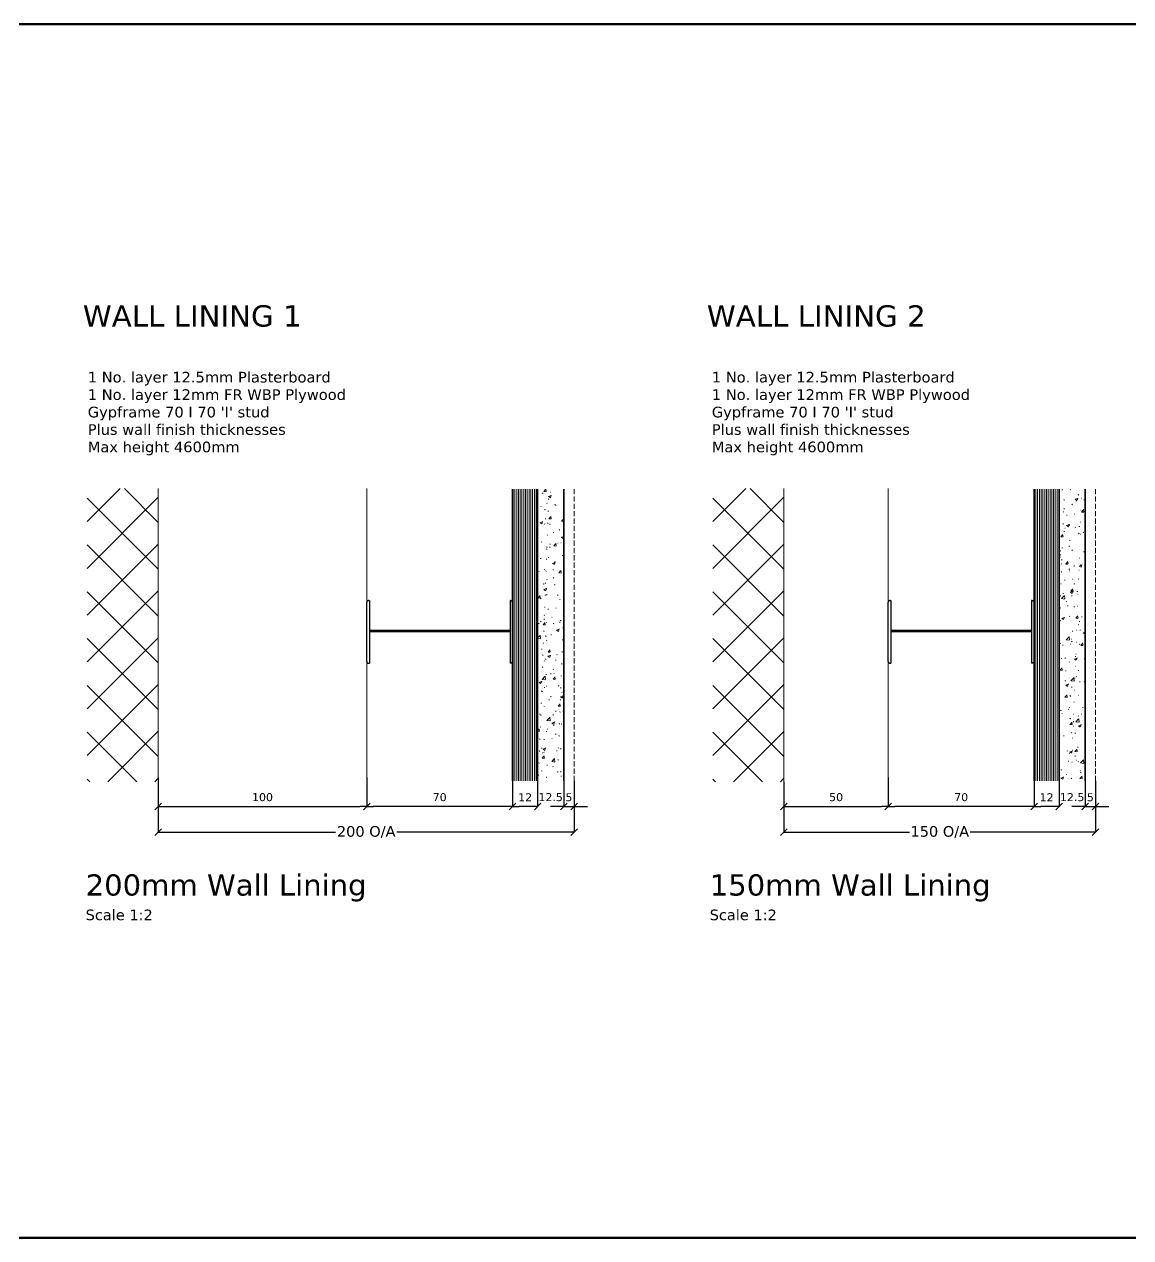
# Model space of a CAD drawing. Header units: millimetres. Extents: x -159872 to 386485, y -250577 to 158966.
# Drawn here: x -108193 to -107662, y 16843 to 17425 of the extents above; entities that cross this region are included whole.
import ezdxf

# ---------------------------------------------------------------- set-up
doc = ezdxf.new("R2010")
doc.units = ezdxf.units.MM
doc.header["$PDMODE"] = 1
doc.header["$PDSIZE"] = -2
doc.linetypes.add('VW-02 Medium Dashed', pattern=[3.527298, 2.469236, -1.058062])
doc.layers.get('0').update_dxf_attribs({"lineweight": 25})
for name, color, linetype, lineweight in [('LDS-details', 4, 'Continuous', 25), ('LDS-dimensions-1-2', 251, 'Continuous', 9), ('LDS-finishes-wall', 252, 'Continuous', 9), ('LDS-hatch_Hatch', 7, 'Continuous', 5), ('LDS-struct-new-walls', 6, 'Continuous', 35), ('LDS-text-1-2', 7, 'Continuous', 9)]:
    doc.layers.add(name, color=color, linetype=linetype, lineweight=lineweight)
doc.styles.add('Verdana', font='Verdana.ttf')
doc.dimstyles.new('keane-1-2', dxfattribs={"dimtxt": 2.541058, "dimasz": 3.181201, "dimexe": 0.05, "dimexo": 0.05, "dimgap": 0.05, "dimtad": 1, "dimtih": 1, "dimtoh": 1, "dimdec": 0, "dimdsep": 46, "dimtxsty": 'Verdana', "dimblk": 'VW_SLASH-3', "dimblk1": 'VW_SLASH-3', "dimblk2": 'VW_SLASH-3', "dimcen": 0, "dimazin": 0, "dimtfac": 1, "dimtdec": 0, "dimtix": 1, "dimtofl": 0, "dimtmove": 0, "dimatfit": 0, "dimldrblk": 'VW_SLASH-3', "dimfxl": 1, "dimfrac": 2, "dimtolj": 1, "dimarcsym": 0})
pattern_1 = [(90, (60673.5132, -36457.5152), (-0.850011, 0), [])]
pattern_2 = [(50, (60673.513, -36457.515), (12.3999044, -1.08485107), [1.2965906, -14.2624969]), (-5, (60673.513, -36457.515), (-2.3987157, 13.0038036), [1.0372725, -11.4099975]), (100.4514, (60674.547, -36457.606), (10.0011979, 11.9189446), [1.1019324, -12.1212572]), (46.1842, (60673.513, -36454.058), (18.4503298, -2.861472), [1.944886, -21.3937453]), (96.6356, (60675.05, -36454.296), (16.158332, 16.840428), [1.6528987, -18.1818829]), (-8.8158, (60673.513, -36454.058), (16.1583189, 16.8404406), [1.5559087, -17.1149963]), (21, (60675.242, -36454.922), (10.3192545, -6.96042505), [1.2965906, -14.2624969]), (-34, (60675.242, -36454.922), (4.206405, 12.5363033), [1.0372725, -11.4099975]), (71.4514, (60676.102, -36455.502), (14.5256638, 5.5758669), [1.1019324, -12.1212572]), (37.5, (60673.5132, -36457.515), (0.21021806, 5.75502733), [0.17287875, -34.1349092]), (37.5, (60682.593, -36450.548), (0.21021806, 5.75502733), [0.17287875, -34.1349092]), (37.5, (60682.73, -36450.443), (0.21021806, 5.75502733), [0.17287875, -34.1349092]), (37.5, (60692.0564, -36443.2865), (0.21021806, 5.75502733), [0.17287875, -34.1349092]), (37.5, (60692.1936, -36443.1813), (0.21021806, 5.75502733), [0.17287875, -34.1349092]), (7.5, (60673.513, -36457.515), (4.54791328, 6.81854037), [0.17287875, -21.8086543]), (7.5, (60680.232, -36456.6307), (4.54791328, 6.81854037), [0.17287875, -21.8086543]), (7.5, (60680.4035, -36456.608), (4.54791328, 6.81854037), [0.17287875, -21.8086543]), (7.5, (60691.493, -36455.148), (4.54791328, 6.81854037), [0.17287875, -21.8086543]), (7.5, (60691.6645, -36455.1256), (4.54791328, 6.81854037), [0.17287875, -21.8086543]), (-32.5, (60669.658, -36457.515), (9.22865555, -0.3899258), [0.17287875, -35.5265831]), (-32.5, (60673.449, -36459.9303), (9.22865555, -0.3899258), [0.17287875, -35.5265831]), (-32.5, (60673.5948, -36460.023), (9.22865555, -0.3899258), [0.17287875, -35.5265831]), (-32.5, (60685.1133, -36467.3613), (9.22865555, -0.3899258), [0.17287875, -35.5265831]), (-32.5, (60685.259, -36467.454), (9.22865555, -0.3899258), [0.17287875, -35.5265831]), (-42.5, (60667.929, -36457.515), (10.0820496, 1.73060242), [0.1728787, -27.107388]), (-42.5, (60672.199, -36461.428), (10.0820496, 1.73060242), [0.1728787, -27.107388]), (-42.5, (60672.327, -36461.545), (10.0820496, 1.73060242), [0.1728787, -27.107388]), (-42.5, (60679.0565, -36467.7114), (10.0820496, 1.73060242), [0.1728787, -27.107388]), (-42.5, (60679.184, -36467.828), (10.0820496, 1.73060242), [0.1728787, -27.107388])]

# ---------------------------------------------------------------- blocks, each defined once
blk = doc.blocks.new('VW_SLASH-3')
at = {"color": 0, "linetype": 'ByBlock', "lineweight": -2, "transparency": 16777216}
blk.add_line((0, 0), (-1, 0), dxfattribs=at)
at = {"color": 0, "linetype": 'Continuous', "lineweight": 5, "transparency": 16777216, "flags": 128}
blk.add_lwpolyline([(0.5, 0.5), (-0.5, -0.5)], dxfattribs=at)
blk = doc.blocks.new('*D22')
at = {"layer": 'Defpoints', "color": 0}
for p in [(-108028.71, 17063.91), (-107958.71, 17062.28), (-108028.71, 17049.93)]:
    blk.add_point(p, dxfattribs=at)
at = {"layer": 'LDS-dimensions-1-2', "color": 0, "lineweight": -2}
for p, q in [((-108028.71, 17063.86), (-108028.71, 17049.88)), ((-107958.71, 17062.23), (-107958.71, 17049.88)), ((-107961.89, 17049.93), (-108025.53, 17049.93))]:
    blk.add_line(p, q, dxfattribs=at)
at = {"layer": 'LDS-dimensions-1-2', "color": 0, "lineweight": -2, "xscale": 3.181201171875, "yscale": 3.181201171875, "zscale": 3.181201171875, "rotation": 180}
blk.add_blockref('VW_SLASH-3', (-108028.71, 17049.93), dxfattribs=at)
at = {"layer": 'LDS-dimensions-1-2', "color": 0, "lineweight": -2, "xscale": 3.181201171875, "yscale": 3.181201171875, "zscale": 3.181201171875}
blk.add_blockref('VW_SLASH-3', (-107958.71, 17049.93), dxfattribs=at)
at = {"layer": 'LDS-dimensions-1-2', "color": 0, "insert": (-107993.71, 17054.42), "char_height": 3.838, "attachment_point": 5, "style": 'Verdana'}
blk.add_mtext('\\A1;70', dxfattribs=at)
blk = doc.blocks.new('*D23')
at = {"layer": 'Defpoints', "color": 0}
for p in [(-107958.71, 17063.91), (-107946.71, 17063.91), (-107958.71, 17049.93)]:
    blk.add_point(p, dxfattribs=at)
at = {"layer": 'LDS-dimensions-1-2', "color": 0, "lineweight": -2}
for p, q in [((-107958.71, 17063.86), (-107958.71, 17049.88)), ((-107946.71, 17063.86), (-107946.71, 17049.88)), ((-107949.89, 17049.93), (-107955.53, 17049.93))]:
    blk.add_line(p, q, dxfattribs=at)
at = {"layer": 'LDS-dimensions-1-2', "color": 0, "lineweight": -2, "xscale": 3.181201171875, "yscale": 3.181201171875, "zscale": 3.181201171875, "rotation": 180}
blk.add_blockref('VW_SLASH-3', (-107958.71, 17049.93), dxfattribs=at)
at = {"layer": 'LDS-dimensions-1-2', "color": 0, "lineweight": -2, "xscale": 3.181201171875, "yscale": 3.181201171875, "zscale": 3.181201171875}
blk.add_blockref('VW_SLASH-3', (-107946.71, 17049.93), dxfattribs=at)
at = {"layer": 'LDS-dimensions-1-2', "color": 0, "insert": (-107952.71, 17054.38), "char_height": 3.838, "attachment_point": 5, "style": 'Verdana'}
blk.add_mtext('\\A1;12', dxfattribs=at)
blk = doc.blocks.new('*D24')
at = {"layer": 'Defpoints', "color": 0}
for p in [(-107946.71, 17063.91), (-107934.21, 17063.91), (-107946.71, 17049.93)]:
    blk.add_point(p, dxfattribs=at)
at = {"layer": 'LDS-dimensions-1-2', "color": 0, "lineweight": -2}
for p, q in [((-107946.71, 17063.86), (-107946.71, 17049.88)), ((-107934.21, 17063.86), (-107934.21, 17049.88)), ((-107949.89, 17049.93), (-107953.07, 17049.93)), ((-107931.03, 17049.93), (-107927.85, 17049.93))]:
    blk.add_line(p, q, dxfattribs=at)
at = {"layer": 'LDS-dimensions-1-2', "color": 0, "lineweight": -2, "xscale": 3.181201171875, "yscale": 3.181201171875, "zscale": 3.181201171875}
blk.add_blockref('VW_SLASH-3', (-107946.71, 17049.93), dxfattribs=at)
at = {"layer": 'LDS-dimensions-1-2', "color": 0, "lineweight": -2, "xscale": 3.181201171875, "yscale": 3.181201171875, "zscale": 3.181201171875, "rotation": 180}
blk.add_blockref('VW_SLASH-3', (-107934.21, 17049.93), dxfattribs=at)
at = {"layer": 'LDS-dimensions-1-2', "color": 0, "insert": (-107940.46, 17054.42), "char_height": 3.838, "attachment_point": 5, "style": 'Verdana'}
blk.add_mtext('\\A1;12.5', dxfattribs=at)
blk = doc.blocks.new('Group-116')
at = {"layer": 'LDS-details'}
for p, q in [((-168702.22, 53576.97), (-168702.22, 53605.51)), ((-168701.22, 53606.24), (-168700.97, 53606.24)), ((-168700.97, 53606.24), (-168700.97, 53576.24)), ((-168701.22, 53576.24), (-168700.97, 53576.24))]:
    blk.add_line(p, q, dxfattribs=at)
for points, knots in [([(-168701.22, 53606.24), (-168701.27, 53606.24), (-168701.37, 53606.24), (-168701.47, 53606.22), (-168701.56, 53606.2), (-168701.65, 53606.17), (-168701.74, 53606.14), (-168701.82, 53606.1), (-168701.9, 53606.05), (-168701.97, 53606), (-168702.03, 53605.95), (-168702.08, 53605.89), (-168702.13, 53605.82), (-168702.17, 53605.76), (-168702.19, 53605.69), (-168702.21, 53605.62), (-168702.22, 53605.55), (-168702.22, 53605.51)], [0, 0, 0, 0.062524, 0.125047, 0.187569, 0.250088, 0.312605, 0.375118, 0.437627, 0.500131, 0.56263, 0.625125, 0.687614, 0.750098, 0.812578, 0.875054, 0.937528, 1, 1, 1]), ([(-168702.22, 53576.97), (-168702.22, 53576.94), (-168702.21, 53576.87), (-168702.19, 53576.8), (-168702.17, 53576.73), (-168702.13, 53576.66), (-168702.08, 53576.6), (-168702.03, 53576.54), (-168701.97, 53576.48), (-168701.9, 53576.43), (-168701.82, 53576.39), (-168701.74, 53576.35), (-168701.65, 53576.31), (-168701.56, 53576.28), (-168701.47, 53576.26), (-168701.37, 53576.25), (-168701.27, 53576.24), (-168701.22, 53576.24)], [0, 0, 0, 0.062472, 0.124946, 0.187422, 0.249902, 0.312386, 0.374875, 0.43737, 0.499869, 0.562373, 0.624882, 0.687395, 0.749912, 0.812431, 0.874953, 0.937476, 1, 1, 1])]:
    blk.add_open_spline(points, degree=2, knots=knots, dxfattribs=at)
blk = doc.blocks.new('Group-117')
at = {"layer": 'LDS-details'}
for p, q in [((-168633.47, 53606.24), (-168633.47, 53576.24)), ((-168633.22, 53606.24), (-168633.47, 53606.24)), ((-168632.22, 53576.97), (-168632.22, 53605.51)), ((-168633.22, 53576.24), (-168633.47, 53576.24))]:
    blk.add_line(p, q, dxfattribs=at)
for points, knots in [([(-168633.22, 53606.24), (-168633.17, 53606.24), (-168633.08, 53606.24), (-168632.98, 53606.22), (-168632.89, 53606.2), (-168632.8, 53606.17), (-168632.71, 53606.14), (-168632.63, 53606.1), (-168632.55, 53606.05), (-168632.48, 53606), (-168632.42, 53605.95), (-168632.36, 53605.89), (-168632.32, 53605.82), (-168632.28, 53605.76), (-168632.25, 53605.69), (-168632.23, 53605.62), (-168632.22, 53605.55), (-168632.22, 53605.51)], [0, 0, 0, 0.062524, 0.125047, 0.187569, 0.250088, 0.312605, 0.375118, 0.437627, 0.500131, 0.56263, 0.625125, 0.687614, 0.750098, 0.812578, 0.875054, 0.937528, 1, 1, 1]), ([(-168632.22, 53576.97), (-168632.22, 53576.94), (-168632.23, 53576.87), (-168632.25, 53576.8), (-168632.28, 53576.73), (-168632.32, 53576.66), (-168632.36, 53576.6), (-168632.42, 53576.54), (-168632.48, 53576.48), (-168632.55, 53576.43), (-168632.63, 53576.39), (-168632.71, 53576.35), (-168632.8, 53576.31), (-168632.89, 53576.28), (-168632.98, 53576.26), (-168633.08, 53576.25), (-168633.17, 53576.24), (-168633.22, 53576.24)], [0, 0, 0, 0.062472, 0.124946, 0.187422, 0.249902, 0.312386, 0.374875, 0.43737, 0.499869, 0.562373, 0.624882, 0.687395, 0.749912, 0.812431, 0.874953, 0.937476, 1, 1, 1])]:
    blk.add_open_spline(points, degree=2, knots=knots, dxfattribs=at)
blk = doc.blocks.new('*D310')
at = {"layer": 'Defpoints', "color": 0}
for p in [(-108128.71, 17063.91), (-108028.71, 17063.91), (-108028.71, 17049.93)]:
    blk.add_point(p, dxfattribs=at)
at = {"layer": 'LDS-dimensions-1-2', "color": 0, "lineweight": -2}
for p, q in [((-108128.71, 17063.86), (-108128.71, 17049.88)), ((-108028.71, 17063.86), (-108028.71, 17049.88)), ((-108125.53, 17049.93), (-108031.89, 17049.93))]:
    blk.add_line(p, q, dxfattribs=at)
at = {"layer": 'LDS-dimensions-1-2', "color": 0, "lineweight": -2, "xscale": 3.181201171875, "yscale": 3.181201171875, "zscale": 3.181201171875, "rotation": 180}
blk.add_blockref('VW_SLASH-3', (-108128.71, 17049.93), dxfattribs=at)
at = {"layer": 'LDS-dimensions-1-2', "color": 0, "lineweight": -2, "xscale": 3.181201171875, "yscale": 3.181201171875, "zscale": 3.181201171875}
blk.add_blockref('VW_SLASH-3', (-108028.71, 17049.93), dxfattribs=at)
at = {"layer": 'LDS-dimensions-1-2', "color": 0, "insert": (-108078.71, 17054.42), "char_height": 3.838, "attachment_point": 5, "style": 'Verdana'}
blk.add_mtext('\\A1;100', dxfattribs=at)
blk = doc.blocks.new('*D311')
at = {"layer": 'Defpoints', "color": 0}
for p in [(-107778.54, 17063.91), (-107708.54, 17062.28), (-107778.54, 17049.93)]:
    blk.add_point(p, dxfattribs=at)
at = {"layer": 'LDS-dimensions-1-2', "color": 0, "lineweight": -2}
for p, q in [((-107778.54, 17063.86), (-107778.54, 17049.88)), ((-107708.54, 17062.23), (-107708.54, 17049.88)), ((-107711.72, 17049.93), (-107775.36, 17049.93))]:
    blk.add_line(p, q, dxfattribs=at)
at = {"layer": 'LDS-dimensions-1-2', "color": 0, "lineweight": -2, "xscale": 3.181201171875, "yscale": 3.181201171875, "zscale": 3.181201171875, "rotation": 180}
blk.add_blockref('VW_SLASH-3', (-107778.54, 17049.93), dxfattribs=at)
at = {"layer": 'LDS-dimensions-1-2', "color": 0, "lineweight": -2, "xscale": 3.181201171875, "yscale": 3.181201171875, "zscale": 3.181201171875}
blk.add_blockref('VW_SLASH-3', (-107708.54, 17049.93), dxfattribs=at)
at = {"layer": 'LDS-dimensions-1-2', "color": 0, "insert": (-107743.54, 17054.42), "char_height": 3.838, "attachment_point": 5, "style": 'Verdana'}
blk.add_mtext('\\A1;70', dxfattribs=at)
blk = doc.blocks.new('*D312')
at = {"layer": 'Defpoints', "color": 0}
for p in [(-107828.54, 17061.85), (-107679.04, 17062.28), (-107828.54, 17037.7)]:
    blk.add_point(p, dxfattribs=at)
at = {"layer": 'LDS-dimensions-1-2', "color": 0, "lineweight": -2}
for p, q in [((-107828.54, 17061.8), (-107828.54, 17037.65)), ((-107679.04, 17062.23), (-107679.04, 17037.65)), ((-107825.36, 17037.7), (-107768.29, 17037.7)), ((-107682.22, 17037.7), (-107739.29, 17037.7))]:
    blk.add_line(p, q, dxfattribs=at)
at = {"layer": 'LDS-dimensions-1-2', "color": 0, "lineweight": -2, "xscale": 3.181201171875, "yscale": 3.181201171875, "zscale": 3.181201171875, "rotation": 180}
blk.add_blockref('VW_SLASH-3', (-107828.54, 17037.7), dxfattribs=at)
at = {"layer": 'LDS-dimensions-1-2', "color": 0, "lineweight": -2, "xscale": 3.181201171875, "yscale": 3.181201171875, "zscale": 3.181201171875}
blk.add_blockref('VW_SLASH-3', (-107679.04, 17037.7), dxfattribs=at)
at = {"layer": 'LDS-dimensions-1-2', "color": 0, "insert": (-107753.79, 17037.7), "char_height": 5.0821, "attachment_point": 5, "style": 'Verdana'}
blk.add_mtext('\\A1;150 O/A', dxfattribs=at)
blk = doc.blocks.new('*D313')
at = {"layer": 'Defpoints', "color": 0}
for p in [(-107708.54, 17063.91), (-107696.54, 17063.91), (-107708.54, 17049.93)]:
    blk.add_point(p, dxfattribs=at)
at = {"layer": 'LDS-dimensions-1-2', "color": 0, "lineweight": -2}
for p, q in [((-107708.54, 17063.86), (-107708.54, 17049.88)), ((-107696.54, 17063.86), (-107696.54, 17049.88)), ((-107699.72, 17049.93), (-107705.36, 17049.93))]:
    blk.add_line(p, q, dxfattribs=at)
at = {"layer": 'LDS-dimensions-1-2', "color": 0, "lineweight": -2, "xscale": 3.181201171875, "yscale": 3.181201171875, "zscale": 3.181201171875, "rotation": 180}
blk.add_blockref('VW_SLASH-3', (-107708.54, 17049.93), dxfattribs=at)
at = {"layer": 'LDS-dimensions-1-2', "color": 0, "lineweight": -2, "xscale": 3.181201171875, "yscale": 3.181201171875, "zscale": 3.181201171875}
blk.add_blockref('VW_SLASH-3', (-107696.54, 17049.93), dxfattribs=at)
at = {"layer": 'LDS-dimensions-1-2', "color": 0, "insert": (-107702.54, 17054.38), "char_height": 3.838, "attachment_point": 5, "style": 'Verdana'}
blk.add_mtext('\\A1;12', dxfattribs=at)
blk = doc.blocks.new('*D314')
at = {"layer": 'Defpoints', "color": 0}
for p in [(-107696.54, 17063.91), (-107684.04, 17063.91), (-107696.54, 17049.93)]:
    blk.add_point(p, dxfattribs=at)
at = {"layer": 'LDS-dimensions-1-2', "color": 0, "lineweight": -2}
for p, q in [((-107696.54, 17063.86), (-107696.54, 17049.88)), ((-107684.04, 17063.86), (-107684.04, 17049.88)), ((-107699.72, 17049.93), (-107702.9, 17049.93)), ((-107680.86, 17049.93), (-107677.68, 17049.93))]:
    blk.add_line(p, q, dxfattribs=at)
at = {"layer": 'LDS-dimensions-1-2', "color": 0, "lineweight": -2, "xscale": 3.181201171875, "yscale": 3.181201171875, "zscale": 3.181201171875}
blk.add_blockref('VW_SLASH-3', (-107696.54, 17049.93), dxfattribs=at)
at = {"layer": 'LDS-dimensions-1-2', "color": 0, "lineweight": -2, "xscale": 3.181201171875, "yscale": 3.181201171875, "zscale": 3.181201171875, "rotation": 180}
blk.add_blockref('VW_SLASH-3', (-107684.04, 17049.93), dxfattribs=at)
at = {"layer": 'LDS-dimensions-1-2', "color": 0, "insert": (-107690.29, 17054.42), "char_height": 3.838, "attachment_point": 5, "style": 'Verdana'}
blk.add_mtext('\\A1;12.5', dxfattribs=at)
blk = doc.blocks.new('Group-118')
at = {"layer": 'LDS-details'}
for p, q in [((-168452.05, 53576.97), (-168452.05, 53605.51)), ((-168451.05, 53606.24), (-168450.8, 53606.24)), ((-168450.8, 53606.24), (-168450.8, 53576.24)), ((-168451.05, 53576.24), (-168450.8, 53576.24))]:
    blk.add_line(p, q, dxfattribs=at)
for points, knots in [([(-168451.05, 53606.24), (-168451.1, 53606.24), (-168451.2, 53606.24), (-168451.3, 53606.22), (-168451.39, 53606.2), (-168451.48, 53606.17), (-168451.57, 53606.14), (-168451.65, 53606.1), (-168451.72, 53606.05), (-168451.79, 53606), (-168451.86, 53605.95), (-168451.91, 53605.89), (-168451.96, 53605.82), (-168451.99, 53605.76), (-168452.02, 53605.69), (-168452.04, 53605.62), (-168452.05, 53605.55), (-168452.05, 53605.51)], [0, 0, 0, 0.062524, 0.125047, 0.187569, 0.250088, 0.312605, 0.375118, 0.437627, 0.500131, 0.56263, 0.625125, 0.687614, 0.750098, 0.812578, 0.875054, 0.937528, 1, 1, 1]), ([(-168452.05, 53576.97), (-168452.05, 53576.94), (-168452.04, 53576.87), (-168452.02, 53576.8), (-168451.99, 53576.73), (-168451.96, 53576.66), (-168451.91, 53576.6), (-168451.86, 53576.54), (-168451.79, 53576.48), (-168451.72, 53576.43), (-168451.65, 53576.39), (-168451.57, 53576.35), (-168451.48, 53576.31), (-168451.39, 53576.28), (-168451.3, 53576.26), (-168451.2, 53576.25), (-168451.1, 53576.24), (-168451.05, 53576.24)], [0, 0, 0, 0.062472, 0.124946, 0.187422, 0.249902, 0.312386, 0.374875, 0.43737, 0.499869, 0.562373, 0.624882, 0.687395, 0.749912, 0.812431, 0.874953, 0.937476, 1, 1, 1])]:
    blk.add_open_spline(points, degree=2, knots=knots, dxfattribs=at)
blk = doc.blocks.new('Group-119')
at = {"layer": 'LDS-details'}
for p, q in [((-168383.3, 53606.24), (-168383.3, 53576.24)), ((-168383.05, 53606.24), (-168383.3, 53606.24)), ((-168382.05, 53576.97), (-168382.05, 53605.51)), ((-168383.05, 53576.24), (-168383.3, 53576.24))]:
    blk.add_line(p, q, dxfattribs=at)
for points, knots in [([(-168383.05, 53606.24), (-168383, 53606.24), (-168382.91, 53606.24), (-168382.81, 53606.22), (-168382.71, 53606.2), (-168382.62, 53606.17), (-168382.54, 53606.14), (-168382.46, 53606.1), (-168382.38, 53606.05), (-168382.31, 53606), (-168382.25, 53605.95), (-168382.19, 53605.89), (-168382.15, 53605.82), (-168382.11, 53605.76), (-168382.08, 53605.69), (-168382.06, 53605.62), (-168382.05, 53605.55), (-168382.05, 53605.51)], [0, 0, 0, 0.062524, 0.125047, 0.187569, 0.250088, 0.312605, 0.375118, 0.437627, 0.500131, 0.56263, 0.625125, 0.687614, 0.750098, 0.812578, 0.875054, 0.937528, 1, 1, 1]), ([(-168382.05, 53576.97), (-168382.05, 53576.94), (-168382.06, 53576.87), (-168382.08, 53576.8), (-168382.11, 53576.73), (-168382.15, 53576.66), (-168382.19, 53576.6), (-168382.25, 53576.54), (-168382.31, 53576.48), (-168382.38, 53576.43), (-168382.46, 53576.39), (-168382.54, 53576.35), (-168382.62, 53576.31), (-168382.71, 53576.28), (-168382.81, 53576.26), (-168382.91, 53576.25), (-168383, 53576.24), (-168383.05, 53576.24)], [0, 0, 0, 0.062472, 0.124946, 0.187422, 0.249902, 0.312386, 0.374875, 0.43737, 0.499869, 0.562373, 0.624882, 0.687395, 0.749912, 0.812431, 0.874953, 0.937476, 1, 1, 1])]:
    blk.add_open_spline(points, degree=2, knots=knots, dxfattribs=at)
blk = doc.blocks.new('*D317')
at = {"layer": 'Defpoints', "color": 0}
for p in [(-107828.54, 17061.85), (-107778.54, 17063.91), (-107778.54, 17049.93)]:
    blk.add_point(p, dxfattribs=at)
at = {"layer": 'LDS-dimensions-1-2', "color": 0, "lineweight": -2}
for p, q in [((-107828.54, 17061.8), (-107828.54, 17049.88)), ((-107778.54, 17063.86), (-107778.54, 17049.88)), ((-107825.36, 17049.93), (-107781.72, 17049.93))]:
    blk.add_line(p, q, dxfattribs=at)
at = {"layer": 'LDS-dimensions-1-2', "color": 0, "lineweight": -2, "xscale": 3.181201171875, "yscale": 3.181201171875, "zscale": 3.181201171875, "rotation": 180}
blk.add_blockref('VW_SLASH-3', (-107828.54, 17049.93), dxfattribs=at)
at = {"layer": 'LDS-dimensions-1-2', "color": 0, "lineweight": -2, "xscale": 3.181201171875, "yscale": 3.181201171875, "zscale": 3.181201171875}
blk.add_blockref('VW_SLASH-3', (-107778.54, 17049.93), dxfattribs=at)
at = {"layer": 'LDS-dimensions-1-2', "color": 0, "insert": (-107803.54, 17054.42), "char_height": 3.838, "attachment_point": 5, "style": 'Verdana'}
blk.add_mtext('\\A1;50', dxfattribs=at)
blk = doc.blocks.new('*D323')
at = {"layer": 'Defpoints', "color": 0}
for p in [(-107684.04, 17063.91), (-107679.04, 17062.28), (-107679.04, 17049.93)]:
    blk.add_point(p, dxfattribs=at)
at = {"layer": 'LDS-dimensions-1-2', "color": 0, "lineweight": -2}
for p, q in [((-107684.04, 17063.86), (-107684.04, 17049.88)), ((-107679.04, 17062.23), (-107679.04, 17049.88)), ((-107687.22, 17049.93), (-107690.4, 17049.93)), ((-107675.86, 17049.93), (-107672.68, 17049.93))]:
    blk.add_line(p, q, dxfattribs=at)
at = {"layer": 'LDS-dimensions-1-2', "color": 0, "lineweight": -2, "xscale": 3.181201171875, "yscale": 3.181201171875, "zscale": 3.181201171875}
blk.add_blockref('VW_SLASH-3', (-107684.04, 17049.93), dxfattribs=at)
at = {"layer": 'LDS-dimensions-1-2', "color": 0, "lineweight": -2, "xscale": 3.181201171875, "yscale": 3.181201171875, "zscale": 3.181201171875, "rotation": 180}
blk.add_blockref('VW_SLASH-3', (-107679.04, 17049.93), dxfattribs=at)
at = {"layer": 'LDS-dimensions-1-2', "color": 0, "insert": (-107681.54, 17054.38), "char_height": 3.838, "attachment_point": 5, "style": 'Verdana'}
blk.add_mtext('\\A1;5', dxfattribs=at)
blk = doc.blocks.new('*D325')
at = {"layer": 'Defpoints', "color": 0}
for p in [(-107934.21, 17063.91), (-107929.21, 17062.28), (-107929.21, 17049.93)]:
    blk.add_point(p, dxfattribs=at)
at = {"layer": 'LDS-dimensions-1-2', "color": 0, "lineweight": -2}
for p, q in [((-107934.21, 17063.86), (-107934.21, 17049.88)), ((-107929.21, 17062.23), (-107929.21, 17049.88)), ((-107937.39, 17049.93), (-107940.57, 17049.93)), ((-107926.03, 17049.93), (-107922.85, 17049.93))]:
    blk.add_line(p, q, dxfattribs=at)
at = {"layer": 'LDS-dimensions-1-2', "color": 0, "lineweight": -2, "xscale": 3.181201171875, "yscale": 3.181201171875, "zscale": 3.181201171875}
blk.add_blockref('VW_SLASH-3', (-107934.21, 17049.93), dxfattribs=at)
at = {"layer": 'LDS-dimensions-1-2', "color": 0, "lineweight": -2, "xscale": 3.181201171875, "yscale": 3.181201171875, "zscale": 3.181201171875, "rotation": 180}
blk.add_blockref('VW_SLASH-3', (-107929.21, 17049.93), dxfattribs=at)
at = {"layer": 'LDS-dimensions-1-2', "color": 0, "insert": (-107931.71, 17054.38), "char_height": 3.838, "attachment_point": 5, "style": 'Verdana'}
blk.add_mtext('\\A1;5', dxfattribs=at)
blk = doc.blocks.new('*D326')
at = {"layer": 'Defpoints', "color": 0}
for p in [(-108128.71, 17049.93), (-107929.21, 17049.93), (-108128.71, 17037.7)]:
    blk.add_point(p, dxfattribs=at)
at = {"layer": 'LDS-dimensions-1-2', "color": 0, "lineweight": -2}
for p, q in [((-108128.71, 17049.88), (-108128.71, 17037.65)), ((-107929.21, 17049.88), (-107929.21, 17037.65)), ((-108125.53, 17037.7), (-108043.66, 17037.7)), ((-107932.39, 17037.7), (-108014.26, 17037.7))]:
    blk.add_line(p, q, dxfattribs=at)
at = {"layer": 'LDS-dimensions-1-2', "color": 0, "lineweight": -2, "xscale": 3.181201171875, "yscale": 3.181201171875, "zscale": 3.181201171875, "rotation": 180}
blk.add_blockref('VW_SLASH-3', (-108128.71, 17037.7), dxfattribs=at)
at = {"layer": 'LDS-dimensions-1-2', "color": 0, "lineweight": -2, "xscale": 3.181201171875, "yscale": 3.181201171875, "zscale": 3.181201171875}
blk.add_blockref('VW_SLASH-3', (-107929.21, 17037.7), dxfattribs=at)
at = {"layer": 'LDS-dimensions-1-2', "color": 0, "insert": (-108028.96, 17037.7), "char_height": 5.0821, "attachment_point": 5, "style": 'Verdana'}
blk.add_mtext('\\A1;200 O/A', dxfattribs=at)

msp = doc.modelspace()

# ---------------------------------------------------------------- hatches: boundary and pattern name
at = {"layer": 'LDS-hatch_Hatch', "linetype": 'Continuous', "lineweight": 9}
h = msp.add_hatch(dxfattribs=at)
h.set_pattern_fill('ANSI37', color=253, scale=0.1, style=0, pattern_type=2)
h.set_pattern_definition([(45, (-110413.488, 21469.079), (-11.22532, 11.22532), []), (135, (-110413.488, 21469.079), (-11.22532, -11.22532), [])])
h.paths.add_polyline_path([(-108162.78633, 17202.49488), (-108128.71035, 17202.49488), (-108128.71035, 17061.85033), (-108162.78633, 17061.85033)])
at = {"layer": 'LDS-hatch_Hatch', "linetype": 'Continuous', "lineweight": 5}
h = msp.add_hatch(dxfattribs=at)
h.set_pattern_fill('Sht Metal Corrugated Vert HF', style=0, pattern_type=2)
h.set_pattern_definition(pattern_1)
h.paths.add_polyline_path([(-107958.71035, 17202.19244), (-107946.71035, 17202.19244), (-107946.71035, 17062.27806), (-107958.71035, 17062.27806)])
h = msp.add_hatch(dxfattribs=at)
h.set_pattern_fill('03_   concrete', color=251, style=0, pattern_type=2)
h.set_pattern_definition(pattern_2)
h.paths.add_polyline_path([(-107934.21035, 17202.19244), (-107946.71035, 17202.19244), (-107946.71035, 17062.27806), (-107934.21035, 17062.27806)])
at = {"layer": 'LDS-hatch_Hatch', "linetype": 'Continuous', "lineweight": 9}
h = msp.add_hatch(dxfattribs=at)
h.set_pattern_fill('ANSI37', color=253, scale=0.1, style=0, pattern_type=2)
h.set_pattern_definition([(45, (-110113.316, 21469.079), (-11.22532, 11.22532), []), (135, (-110113.316, 21469.079), (-11.22532, -11.22532), [])])
h.paths.add_polyline_path([(-107862.615, 17202.49488), (-107828.53902, 17202.49488), (-107828.53902, 17061.85033), (-107862.615, 17061.85033)])
at = {"layer": 'LDS-hatch_Hatch', "linetype": 'Continuous', "lineweight": 5}
h = msp.add_hatch(dxfattribs=at)
h.set_pattern_fill('Sht Metal Corrugated Vert HF', style=0, pattern_type=2)
h.set_pattern_definition(pattern_1)
h.paths.add_polyline_path([(-107708.53902, 17202.19244), (-107696.53902, 17202.19244), (-107696.53902, 17062.27806), (-107708.53902, 17062.27806)])
h = msp.add_hatch(dxfattribs=at)
h.set_pattern_fill('03_   concrete', color=251, style=0, pattern_type=2)
h.set_pattern_definition(pattern_2)
h.paths.add_polyline_path([(-107684.03902, 17202.19244), (-107696.53902, 17202.19244), (-107696.53902, 17062.27806), (-107684.03902, 17062.27806)])

# ---------------------------------------------------------------- linework, layer by layer
at = {"layer": 'LDS-details'}
for p, q in [((-108027.46035, 17134.47699), (-107959.96035, 17134.47699)), ((-107777.28902, 17134.47699), (-107709.78902, 17134.47699)), ((-107959.96035, 17133.72699), (-108027.46035, 17133.72699)), ((-107709.78902, 17133.72699), (-107777.28902, 17133.72699))]:
    msp.add_line(p, q, dxfattribs=at)
at = {"layer": 'LDS-details', "color": 1, "linetype": 'Continuous', "lineweight": 70, "transparency": 33554687, "flags": 128}
msp.add_lwpolyline([(-109263.01925, 17425.13827), (-107328.56283, 17425.13827), (-107328.56283, 16843.13827), (-109263.01925, 16843.13827)], close=True, dxfattribs=at)
at = {"layer": 'LDS-finishes-wall', "linetype": 'VW-02 Medium Dashed', "lineweight": 18}
for p, q in [((-107929.21035, 17202.19244), (-107929.21035, 17062.27806)), ((-107679.03902, 17202.19244), (-107679.03902, 17062.27806))]:
    msp.add_line(p, q, dxfattribs=at)
at = {"layer": 'LDS-struct-new-walls', "color": 8, "lineweight": 9}
for p, q in [((-108128.71035, 17061.85033), (-108128.71035, 17202.49488)), ((-108028.71035, 17061.85033), (-108028.71035, 17202.49488)), ((-107828.53902, 17061.85033), (-107828.53902, 17202.49488)), ((-107778.53902, 17061.85033), (-107778.53902, 17202.49488))]:
    msp.add_line(p, q, dxfattribs=at)
at = {"layer": 'LDS-struct-new-walls'}
for p, q in [((-107958.71035, 17062.27806), (-107958.71035, 17202.19244)), ((-107958.71035, 17062.27806), (-107958.71035, 17202.19244)), ((-107946.71035, 17062.27806), (-107946.71035, 17202.19244)), ((-107934.21035, 17062.27806), (-107934.21035, 17202.19244)), ((-107708.53902, 17062.27806), (-107708.53902, 17202.19244)), ((-107708.53902, 17062.27806), (-107708.53902, 17202.19244)), ((-107696.53902, 17062.27806), (-107696.53902, 17202.19244)), ((-107684.03902, 17062.27806), (-107684.03902, 17202.19244))]:
    msp.add_line(p, q, dxfattribs=at)
at = {"layer": 'LDS-struct-new-walls', "color": 5, "lineweight": 18}
for p, q in [((-107958.71035, 17172.20907), (-107958.71035, 17083.6)), ((-107708.53902, 17172.20907), (-107708.53902, 17083.6))]:
    msp.add_line(p, q, dxfattribs=at)

# ---------------------------------------------------------------- block references
at = {"layer": 'LDS-struct-new-walls', "color": 7}
for name in ['Group-116', 'Group-117', 'Group-118', 'Group-119']:
    msp.add_blockref(name, (60673.51323, -36457.51522), dxfattribs=at)

# ---------------------------------------------------------------- texts
at = {"layer": 'LDS-text-1-2', "color": 7, "char_height": 10.2342303, "attachment_point": 4, "line_spacing_factor": 0.490519, "style": 'Verdana'}
for s, insert in [('WALL LINING 1', (-108164.91016, 17285.15835)), ('WALL LINING 2', (-107865.5356, 17285.15835))]:
    msp.add_mtext(s, dxfattribs=dict(at, insert=insert))
at = {"layer": 'LDS-text-1-2', "color": 7, "attachment_point": 4, "style": 'Verdana'}
for s, insert, char_height, width, line_spacing_factor in [("1 No. layer 12.5mm Plasterboard\\P1 No. layer 12mm FR WBP Plywood\\PGypframe 70 I 70 'I' stud\\PPlus wall finish thicknesses\\PMax height 4600mm", (-108162.53894, 17238.41815), 5.1171152, 203.2666822, 0.981037), ("1 No. layer 12.5mm Plasterboard\\P1 No. layer 12mm FR WBP Plywood\\PGypframe 70 I 70 'I' stud\\PPlus wall finish thicknesses\\PMax height 4600mm", (-107863.16439, 17238.41815), 5.1171152, 203.2666822, 0.981037), ('{\\H2x;200mm Wall Lining\\P}Scale 1:2', (-108163.54541, 17006.38185), 5.0821168, 151.309482, 0.996734), ('{\\H2x;150mm Wall Lining\\P}Scale 1:2', (-107864.17086, 17006.38185), 5.0821168, 151.309482, 0.996734)]:
    msp.add_mtext(s, dxfattribs=dict(at, insert=insert, char_height=char_height, width=width, line_spacing_factor=line_spacing_factor))

# ---------------------------------------------------------------- dimensions: what is measured, and where the dimension line sits
at = {"layer": 'LDS-dimensions-1-2', "color": 251}
for base, p1, p2, picture, middle in [((-108028.71035, 17049.92552), (-108128.71035, 17063.9116), (-108028.71035, 17063.9116), '*D310', (-108078.71035, 17054.42305)), ((-108028.71035, 17049.92552), (-107958.71035, 17062.27806), (-108028.71035, 17063.9116), '*D22', (-107993.71035, 17054.42305)), ((-107958.71035, 17049.92552), (-107946.71035, 17063.9116), (-107958.71035, 17063.9116), '*D23', (-107952.71035, 17054.38439)), ((-107929.21035, 17049.92552), (-107934.21035, 17063.9116), (-107929.21035, 17062.27806), '*D325', (-107931.71035, 17054.38439)), ((-107778.53902, 17049.92552), (-107828.53902, 17061.85033), (-107778.53902, 17063.9116), '*D317', (-107803.53902, 17054.42305)), ((-107778.53902, 17049.92552), (-107708.53902, 17062.27806), (-107778.53902, 17063.9116), '*D311', (-107743.53902, 17054.42305)), ((-107708.53902, 17049.92552), (-107696.53902, 17063.9116), (-107708.53902, 17063.9116), '*D313', (-107702.53902, 17054.38439)), ((-107679.03902, 17049.92552), (-107684.03902, 17063.9116), (-107679.03902, 17062.27806), '*D323', (-107681.53902, 17054.38439))]:
    dim = msp.add_linear_dim(base=base, p1=p1, p2=p2, dimstyle='keane-1-2', override={"dimtxt": 3.837836, "dimgap": 2.5, "dimtih": 0, "dimtoh": 0, "dimpost": '<>', "dimtxsty": 'Verdana', "dimtmove": 2}, dxfattribs=at)
    dim.commit()
    dim.dimension.update_dxf_attribs({"geometry": picture, "text_midpoint": middle})
for base, p1, p2, picture, middle in [((-107946.71035, 17049.92552), (-107934.21035, 17063.9116), (-107946.71035, 17063.9116), '*D24', (-107940.46035, 17054.42434)), ((-107696.53902, 17049.92552), (-107684.03902, 17063.9116), (-107696.53902, 17063.9116), '*D314', (-107690.28902, 17054.42434))]:
    dim = msp.add_linear_dim(base=base, p1=p1, p2=p2, text='12.5', dimstyle='keane-1-2', override={"dimtxt": 3.837836, "dimgap": 2.5, "dimtih": 0, "dimtoh": 0, "dimpost": '<>', "dimtxsty": 'Verdana', "dimtmove": 2}, dxfattribs=at)
    dim.commit()
    dim.dimension.update_dxf_attribs({"geometry": picture, "text_midpoint": middle})
for base, p1, p2, text, picture, middle in [((-107828.53902, 17037.7043), (-107679.03902, 17062.27806), (-107828.53902, 17061.85033), '150 O/A', '*D312', (-107753.78902, 17037.7043)), ((-108128.71035, 17037.7043), (-107929.21035, 17049.92552), (-108128.71035, 17049.92552), '200 O/A', '*D326', (-108028.96035, 17037.7043))]:
    dim = msp.add_linear_dim(base=base, p1=p1, p2=p2, text=text, dimstyle='keane-1-2', override={"dimtxt": 5.082117, "dimgap": 0.396875, "dimtad": 0, "dimtih": 0, "dimtoh": 0, "dimpost": '<>', "dimtxsty": 'Verdana'}, dxfattribs=at)
    dim.commit()
    dim.dimension.update_dxf_attribs({"geometry": picture, "text_midpoint": middle, "dimtype": 160})

doc.saveas('drawing.dxf')
